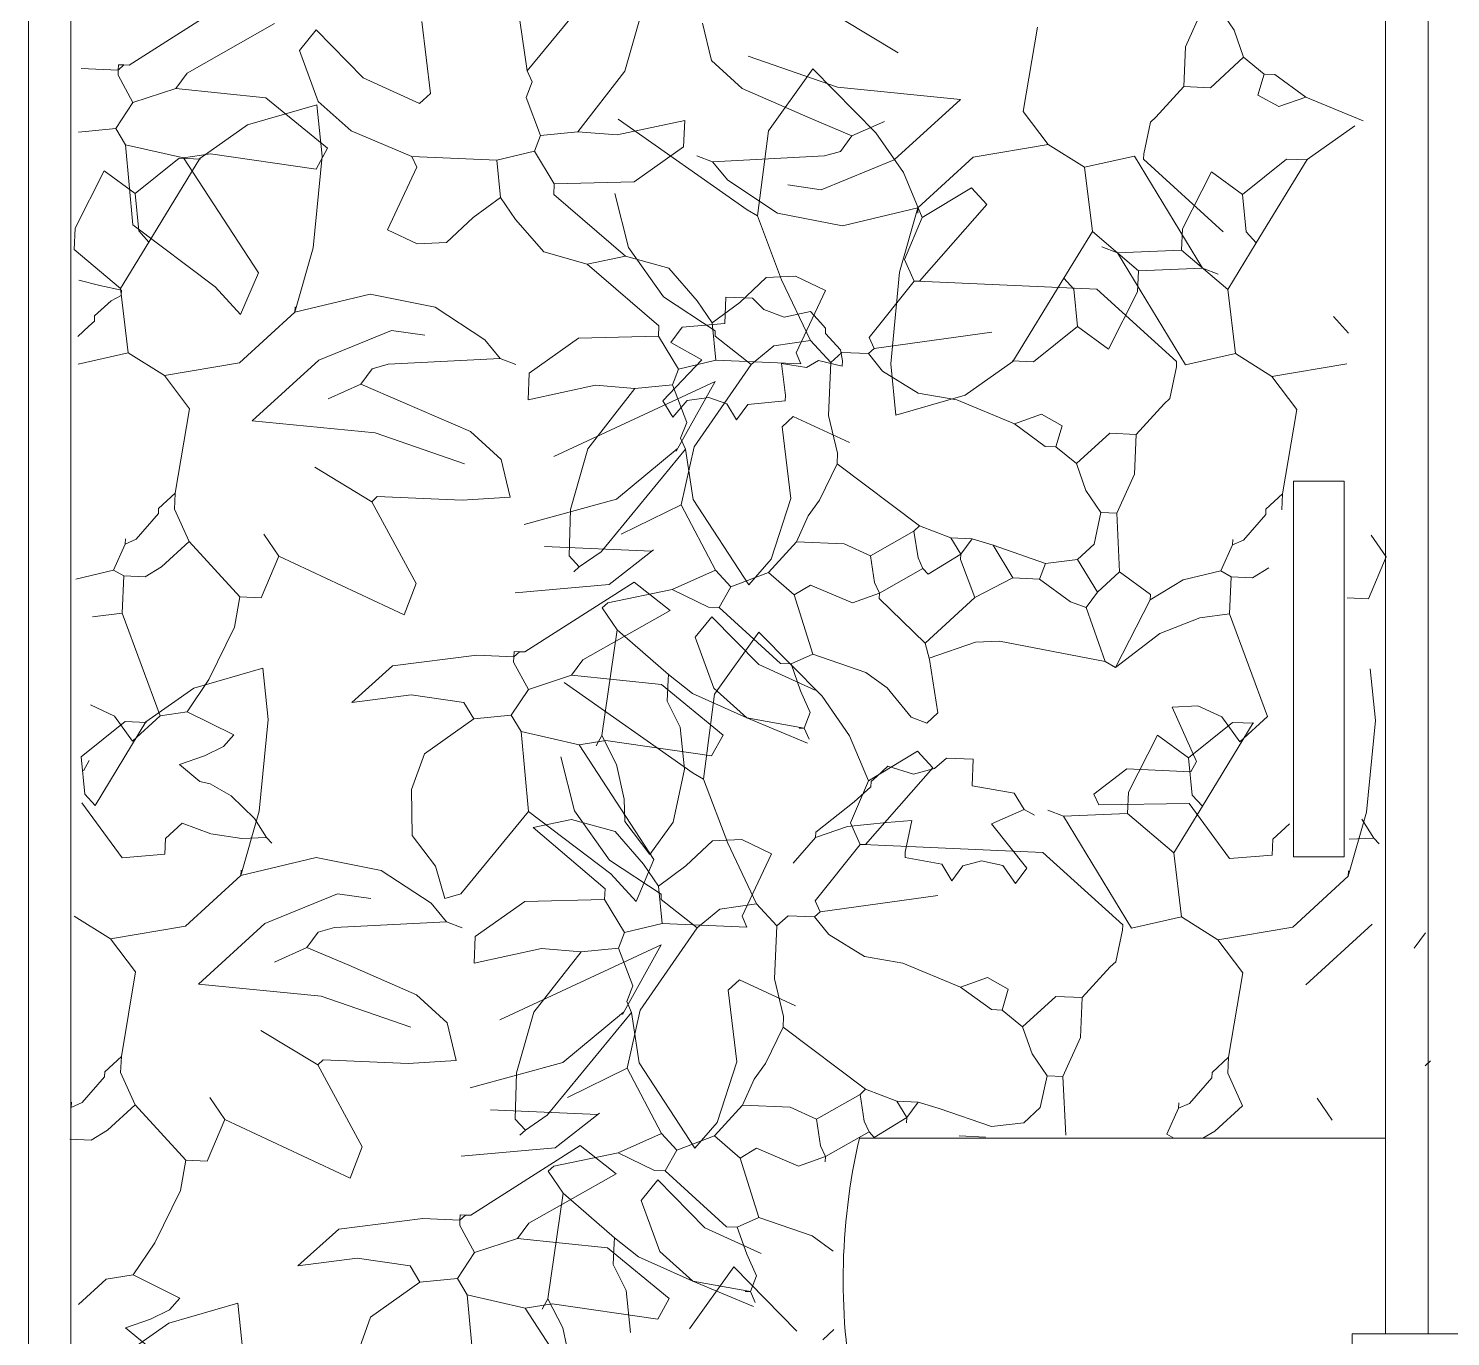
# Model space of a CAD drawing. Header units: centimetres. Extents: x 5667 to 17750, y 274 to 6203.
# Drawn here: x 5827.7 to 5913.2, y 5705.4 to 5784 of the extents above; entities that cross this region are included whole.
import ezdxf

# ---------------------------------------------------------------- set-up
doc = ezdxf.new("R2010")
doc.units = ezdxf.units.CM
doc.header["$MEASUREMENT"] = 0
for name, color, linetype, lineweight in [('A-DOOR-FULL', 4, 'Continuous', 9), ('A-FURN', 8, 'Continuous', 9), ('G-HEDGE', 104, 'Continuous', 9)]:
    doc.layers.add(name, color=color, linetype=linetype, lineweight=lineweight)

msp = doc.modelspace()

# ---------------------------------------------------------------- linework, layer by layer
at = {"layer": 'A-DOOR-FULL'}
for p, q in [((5827.721, 5631.572), (5827.721, 5842.098)), ((5911.827, 5705.572), (5911.827, 5842.098)), ((5830.271, 5631.572), (5830.271, 5839.548)), ((5909.277, 5705.572), (5909.277, 5839.548))]:
    msp.add_line(p, q, dxfattribs=at)
at = {"layer": 'A-FURN'}
for p in [(5907.257, 5703.572), (5956.413, 5705.572)]:
    msp.add_line(p, (5907.257, 5705.572), dxfattribs=at)
msp.add_lwpolyline([(5909.277, 5701.001, -0.001496), (5877.467, 5701.177, -0.109257), (5877.659, 5717.324)], format="xyb", dxfattribs=at)
msp.add_lwpolyline([(5877.659, 5717.324), (5909.277, 5717.324)], dxfattribs=at)
at = {"layer": 'G-HEDGE'}
for p, q in [((5857.697, 5781.466), (5862.76, 5787.638)), ((5840.346, 5786.004), (5833.772, 5781.817)), ((5863.565, 5781.448), (5864.604, 5785.093)), ((5876.553, 5784.624), (5879.979, 5782.557)), ((5897.249, 5782.927), (5898.316, 5785.273)), ((5900.174, 5783.914), (5899.273, 5785.232)), ((5842.51, 5784.312), (5837.266, 5781.344)), ((5845.019, 5783.937), (5844.006, 5782.703)), ((5847.843, 5781.058), (5845.019, 5783.937)), ((5851.367, 5784.44), (5851.885, 5780.121)), ((5857.696, 5781.467), (5857.24, 5784.492)), ((5868.232, 5784.348), (5868.772, 5782.087)), ((5888.357, 5784.109), (5887.497, 5779.033)), ((5900.743, 5782.291), (5900.174, 5783.914)), ((5897.15, 5780.53), (5897.249, 5782.927)), ((5844.006, 5782.703), (5845.14, 5779.638)), ((5870.617, 5780.409), (5868.772, 5782.087)), ((5870.968, 5782.357), (5876.348, 5780.488)), ((5898.746, 5780.46), (5900.743, 5782.291)), ((5901.977, 5781.278), (5900.743, 5782.291)), ((5833.12, 5781.525), (5830.887, 5781.622)), ((5833.12, 5781.525), (5833.106, 5781.206)), ((5833.106, 5781.206), (5833.993, 5779.569)), ((5833.134, 5781.845), (5833.12, 5781.525)), ((5833.452, 5781.831), (5833.12, 5781.525)), ((5833.134, 5781.845), (5833.452, 5781.831)), ((5833.452, 5781.831), (5833.772, 5781.817)), ((5837.266, 5781.344), (5836.587, 5780.415)), ((5857.987, 5780.814), (5857.697, 5781.466)), ((5860.734, 5777.818), (5863.565, 5781.448)), ((5872.196, 5777.87), (5874.854, 5781.598)), ((5874.854, 5781.598), (5878.649, 5777.743)), ((5901.603, 5780.017), (5901.977, 5781.278)), ((5902.616, 5781.251), (5901.977, 5781.278)), ((5904.474, 5779.891), (5902.616, 5781.251)), ((5836.587, 5780.415), (5833.993, 5779.569)), ((5836.587, 5780.415), (5841.996, 5779.86)), ((5851.219, 5779.511), (5847.843, 5781.058)), ((5857.627, 5779.871), (5857.987, 5780.814)), ((5874.695, 5778.633), (5870.617, 5780.409)), ((5876.348, 5780.488), (5883.728, 5779.757)), ((5895.472, 5778.686), (5897.15, 5780.53)), ((5897.15, 5780.53), (5898.746, 5780.46)), ((5833.993, 5779.569), (5832.967, 5778.016)), ((5841.996, 5779.86), (5845.699, 5776.822)), ((5845.14, 5779.638), (5847.117, 5777.86)), ((5851.219, 5779.512), (5851.885, 5780.121)), ((5858.487, 5777.596), (5857.627, 5779.871)), ((5883.728, 5779.757), (5879.734, 5776.117)), ((5902.851, 5779.323), (5901.603, 5780.017)), ((5904.474, 5779.891), (5902.851, 5779.323)), ((5907.927, 5778.462), (5904.474, 5779.891)), ((5840.894, 5778.226), (5845.056, 5779.428)), ((5845.056, 5779.428), (5845.362, 5776.34)), ((5889.008, 5777.05), (5887.497, 5779.033)), ((5895.139, 5778.381), (5895.472, 5778.686)), ((5832.967, 5778.016), (5830.72, 5777.794)), ((5832.967, 5778.016), (5833.563, 5777.032)), ((5838.017, 5776.199), (5840.894, 5778.226)), ((5847.117, 5777.86), (5850.761, 5776.335)), ((5858.487, 5777.596), (5860.733, 5777.818)), ((5860.734, 5777.818), (5863.105, 5777.625)), ((5863.105, 5777.625), (5867.156, 5778.497)), ((5863.157, 5778.562), (5870.908, 5773.111)), ((5867.086, 5776.902), (5867.156, 5778.497)), ((5871.533, 5772.765), (5872.196, 5777.87)), ((5877.204, 5777.564), (5874.695, 5778.633)), ((5877.204, 5777.564), (5879.16, 5778.438)), ((5894.737, 5776.481), (5895.139, 5778.381)), ((5904.558, 5776.152), (5907.435, 5778.179)), ((5833.563, 5777.032), (5837.044, 5776.24)), ((5833.563, 5777.032), (5833.992, 5772.219)), ((5858.125, 5776.653), (5858.487, 5777.596)), ((5876.525, 5776.635), (5877.204, 5777.564)), ((5878.649, 5777.743), (5880.306, 5775.364)), ((5884.5, 5776.287), (5889.008, 5777.05)), ((5889.008, 5777.05), (5891.186, 5775.677)), ((5834.133, 5774.097), (5836.783, 5776.22)), ((5834.965, 5771.185), (5838.017, 5776.199)), ((5836.783, 5776.22), (5838.059, 5776.164)), ((5838.653, 5776.489), (5837.044, 5776.24)), ((5837.044, 5776.24), (5841.537, 5769.332)), ((5845.006, 5775.574), (5838.653, 5776.489)), ((5845.362, 5776.34), (5844.828, 5770.828)), ((5845.699, 5776.822), (5845.006, 5775.574)), ((5851.052, 5775.684), (5850.761, 5776.335)), ((5855.865, 5776.112), (5850.761, 5776.335)), ((5855.865, 5776.112), (5858.125, 5776.653)), ((5856.086, 5773.866), (5855.865, 5776.112)), ((5859.319, 5774.684), (5858.125, 5776.653)), ((5864.118, 5774.794), (5867.086, 5776.902)), ((5868.827, 5776.012), (5867.884, 5776.372)), ((5868.827, 5776.012), (5875.554, 5776.358)), ((5879.734, 5776.117), (5875.364, 5774.332)), ((5875.554, 5776.358), (5876.525, 5776.635)), ((5881.171, 5773.237), (5884.5, 5776.287)), ((5891.186, 5775.677), (5894.189, 5776.356)), ((5898.273, 5769.614), (5894.189, 5776.356)), ((5894.737, 5776.481), (5894.723, 5776.161)), ((5894.723, 5776.161), (5899.519, 5771.797)), ((5900.674, 5774.051), (5903.323, 5776.173)), ((5901.506, 5771.138), (5904.558, 5776.152)), ((5903.323, 5776.173), (5904.599, 5776.117)), ((5832.275, 5775.458), (5830.526, 5772.018)), ((5834.133, 5774.097), (5832.275, 5775.458)), ((5849.289, 5771.925), (5851.052, 5775.684)), ((5869.747, 5774.9), (5868.827, 5776.012)), ((5880.306, 5775.364), (5881.436, 5772.652)), ((5891.657, 5771.821), (5891.186, 5775.677)), ((5898.815, 5775.411), (5897.067, 5771.971)), ((5900.674, 5774.051), (5898.815, 5775.411)), ((5859.291, 5774.045), (5859.319, 5774.684)), ((5859.319, 5774.684), (5864.118, 5774.794)), ((5872.743, 5772.925), (5869.747, 5774.9)), ((5875.364, 5774.332), (5873.362, 5774.624)), ((5881.436, 5772.652), (5884.39, 5774.441)), ((5884.39, 5774.441), (5885.306, 5773.443)), ((5834.133, 5774.097), (5834.355, 5771.851)), ((5854.436, 5772.66), (5856.086, 5773.866)), ((5856.086, 5773.866), (5856.987, 5772.548)), ((5863.603, 5770.342), (5859.291, 5774.045)), ((5862.961, 5774.097), (5863.779, 5770.865)), ((5900.674, 5774.051), (5900.895, 5771.804)), ((5870.908, 5773.111), (5871.533, 5772.765)), ((5872.98, 5768.918), (5871.533, 5772.765)), ((5876.649, 5772.155), (5872.743, 5772.925)), ((5876.649, 5772.155), (5881.171, 5773.237)), ((5880.074, 5769.376), (5881.171, 5773.237)), ((5881.171, 5773.237), (5881.157, 5772.917)), ((5885.306, 5773.443), (5881.269, 5768.824)), ((5830.526, 5772.018), (5830.471, 5770.742)), ((5833.992, 5772.219), (5838.944, 5768.487)), ((5834.355, 5771.851), (5834.965, 5771.185)), ((5849.289, 5771.925), (5851.077, 5771.076)), ((5852.842, 5771.153), (5854.436, 5772.66)), ((5856.987, 5772.548), (5858.688, 5770.59)), ((5881.436, 5772.652), (5880.367, 5770.142)), ((5889.936, 5769.019), (5891.657, 5771.821)), ((5894.431, 5769.462), (5891.657, 5771.821)), ((5897.067, 5771.971), (5897.011, 5770.695)), ((5834.965, 5771.185), (5833.245, 5768.383)), ((5851.077, 5771.076), (5852.842, 5771.153)), ((5901.506, 5771.138), (5899.785, 5768.336)), ((5900.895, 5771.804), (5901.506, 5771.138)), ((5830.471, 5770.742), (5833.245, 5768.383)), ((5844.828, 5770.828), (5843.73, 5766.967)), ((5858.688, 5770.59), (5861.298, 5769.862)), ((5863.603, 5770.342), (5861.298, 5769.862)), ((5861.298, 5769.862), (5863.603, 5770.342)), ((5866.213, 5769.613), (5863.603, 5770.342)), ((5863.779, 5770.865), (5865.887, 5767.897)), ((5880.367, 5770.142), (5880.95, 5768.838)), ((5893.169, 5770.542), (5892.226, 5770.904)), ((5897.011, 5770.695), (5893.169, 5770.542)), ((5893.169, 5770.542), (5897.253, 5763.8)), ((5897.011, 5770.695), (5899.785, 5768.336)), ((5841.537, 5769.332), (5840.469, 5766.822)), ((5861.298, 5769.862), (5865.611, 5766.158)), ((5867.914, 5767.655), (5866.213, 5769.613)), ((5879.54, 5763.864), (5880.074, 5769.376)), ((5894.375, 5768.186), (5894.431, 5769.462)), ((5894.431, 5769.462), (5898.273, 5769.614)), ((5898.273, 5769.614), (5899.216, 5769.253)), ((5832.013, 5768.581), (5830.746, 5768.886)), ((5833.31, 5768.298), (5832.013, 5768.581)), ((5838.944, 5768.487), (5840.469, 5766.822)), ((5872.06, 5769.051), (5870.466, 5767.544)), ((5873.824, 5769.128), (5872.06, 5769.051)), ((5874.721, 5765.274), (5872.98, 5768.918)), ((5875.612, 5768.279), (5873.824, 5769.128)), ((5880.95, 5768.838), (5878.245, 5765.44)), ((5880.95, 5768.838), (5881.269, 5768.824)), ((5881.269, 5768.824), (5881.587, 5768.81)), ((5891.923, 5768.36), (5881.587, 5768.81)), ((5889.936, 5769.019), (5886.884, 5764.005)), ((5890.547, 5768.353), (5889.936, 5769.019)), ((5831.696, 5766.743), (5832.694, 5767.659)), ((5832.694, 5767.659), (5833.296, 5767.978)), ((5833.245, 5768.383), (5833.716, 5764.527)), ((5833.296, 5767.978), (5833.31, 5768.298)), ((5848.252, 5768.049), (5843.73, 5766.967)), ((5848.252, 5768.049), (5852.159, 5767.279)), ((5865.887, 5767.897), (5868.993, 5765.843)), ((5868.816, 5766.338), (5867.914, 5767.655)), ((5870.466, 5767.544), (5868.816, 5766.338)), ((5869.635, 5767.876), (5869.565, 5766.281)), ((5871.23, 5767.806), (5869.635, 5767.876)), ((5871.903, 5767.133), (5871.23, 5767.806)), ((5875.612, 5768.279), (5873.85, 5764.52)), ((5890.768, 5766.106), (5890.547, 5768.353)), ((5896.719, 5763.996), (5891.923, 5768.36)), ((5892.627, 5764.746), (5894.375, 5768.186)), ((5899.785, 5768.336), (5900.256, 5764.48)), ((5831.682, 5766.425), (5831.696, 5766.743)), ((5843.73, 5766.967), (5840.401, 5763.916)), ((5843.73, 5766.967), (5843.744, 5767.287)), ((5852.159, 5767.279), (5855.155, 5765.303)), ((5873.139, 5766.678), (5871.903, 5767.133)), ((5874.712, 5767.015), (5873.139, 5766.678)), ((5875.321, 5766.349), (5874.712, 5767.015)), ((5907.052, 5765.716), (5906.136, 5766.714)), ((5831.348, 5766.12), (5830.683, 5765.509)), ((5831.348, 5766.12), (5831.682, 5766.425)), ((5845.168, 5764.087), (5849.537, 5765.872)), ((5849.537, 5765.872), (5851.54, 5765.58)), ((5865.611, 5766.158), (5865.583, 5765.52)), ((5867, 5766.073), (5866.32, 5765.144)), ((5869.565, 5766.281), (5867, 5766.073)), ((5868.816, 5766.338), (5869.037, 5764.091)), ((5868.993, 5765.843), (5868.979, 5765.525)), ((5875.321, 5766.349), (5875.627, 5766.016)), ((5875.627, 5766.016), (5875.613, 5765.698)), ((5890.768, 5766.106), (5888.119, 5763.984)), ((5890.768, 5766.106), (5892.627, 5764.746)), ((5855.155, 5765.303), (5856.074, 5764.192)), ((5860.784, 5765.41), (5857.816, 5763.301)), ((5865.583, 5765.52), (5860.784, 5765.41)), ((5865.583, 5765.52), (5866.776, 5763.55)), ((5866.32, 5765.144), (5868.192, 5764.103)), ((5868.979, 5765.525), (5871.143, 5763.832)), ((5872.513, 5764.941), (5874.721, 5765.274)), ((5874.721, 5765.274), (5875.942, 5763.943)), ((5875.613, 5765.698), (5876.528, 5764.699)), ((5878.245, 5765.44), (5878.536, 5764.789)), ((5878.536, 5764.789), (5885.61, 5765.759)), ((5833.716, 5764.527), (5830.713, 5763.847)), ((5835.893, 5763.154), (5833.716, 5764.527)), ((5856.074, 5764.192), (5849.347, 5763.846)), ((5856.074, 5764.192), (5857.017, 5763.831)), ((5871.143, 5763.832), (5872.513, 5764.941)), ((5873.85, 5764.52), (5874.141, 5763.869)), ((5876.608, 5764.553), (5875.942, 5763.943)), ((5876.528, 5764.699), (5876.636, 5764.036)), ((5878.203, 5764.483), (5876.608, 5764.553)), ((5878.536, 5764.789), (5878.203, 5764.483)), ((5879.052, 5763.425), (5878.203, 5764.483)), ((5900.256, 5764.48), (5897.253, 5763.8)), ((5902.434, 5763.107), (5900.256, 5764.48)), ((5840.401, 5763.916), (5835.893, 5763.154)), ((5841.173, 5760.447), (5845.168, 5764.087)), ((5848.376, 5763.569), (5847.697, 5762.639)), ((5849.347, 5763.846), (5848.376, 5763.569)), ((5857.816, 5763.301), (5857.746, 5761.707)), ((5868.192, 5764.103), (5865.848, 5761.648)), ((5866.776, 5763.55), (5866.415, 5762.607)), ((5869.037, 5764.091), (5866.776, 5763.55)), ((5871.143, 5763.832), (5867.73, 5758.867)), ((5869.037, 5764.091), (5874.141, 5763.869)), ((5872.977, 5763.895), (5873.212, 5761.967)), ((5874.481, 5763.645), (5872.977, 5763.895)), ((5875.192, 5764.058), (5874.481, 5763.645)), ((5876.622, 5763.716), (5875.192, 5764.058)), ((5875.942, 5763.943), (5875.803, 5760.752)), ((5876.636, 5764.036), (5876.622, 5763.716)), ((5881.196, 5762.102), (5879.052, 5763.425)), ((5879.845, 5760.776), (5879.54, 5763.864)), ((5886.884, 5764.005), (5884.007, 5761.978)), ((5888.119, 5763.984), (5886.843, 5764.039)), ((5896.705, 5763.676), (5896.303, 5761.776)), ((5896.705, 5763.676), (5896.719, 5763.996)), ((5906.942, 5763.87), (5902.434, 5763.107)), ((5835.893, 5763.154), (5837.405, 5761.17)), ((5847.697, 5762.639), (5845.741, 5761.766)), ((5847.697, 5762.639), (5850.207, 5761.571)), ((5861.797, 5762.579), (5857.746, 5761.707)), ((5859.286, 5758.291), (5868.986, 5762.81)), ((5864.168, 5762.386), (5861.797, 5762.579)), ((5866.415, 5762.607), (5864.168, 5762.386)), ((5866.415, 5762.607), (5867.275, 5760.333)), ((5866.651, 5758.61), (5868.986, 5762.81)), ((5902.434, 5763.107), (5903.945, 5761.124)), ((5850.207, 5761.571), (5854.285, 5759.795)), ((5864.168, 5762.386), (5861.337, 5758.755)), ((5865.848, 5761.648), (5866.444, 5760.664)), ((5867.297, 5761.671), (5866.444, 5760.664)), ((5868.615, 5761.842), (5867.297, 5761.671)), ((5869.69, 5761.452), (5868.615, 5761.842)), ((5873.198, 5761.647), (5870.952, 5761.426)), ((5873.212, 5761.967), (5873.198, 5761.647)), ((5884.007, 5761.978), (5879.845, 5760.776)), ((5883.515, 5761.695), (5881.196, 5762.102)), ((5883.515, 5761.695), (5886.968, 5760.265)), ((5896.303, 5761.776), (5895.97, 5761.471)), ((5836.544, 5756.094), (5837.405, 5761.17)), ((5870.272, 5760.497), (5869.69, 5761.452)), ((5870.952, 5761.426), (5870.272, 5760.497)), ((5875.803, 5760.752), (5876.343, 5758.492)), ((5886.968, 5760.265), (5888.591, 5760.834)), ((5888.591, 5760.834), (5889.839, 5760.14)), ((5895.97, 5761.471), (5894.292, 5759.627)), ((5903.085, 5756.048), (5903.945, 5761.124)), ((5848.554, 5759.716), (5841.173, 5760.447)), ((5867.275, 5760.333), (5866.914, 5759.39)), ((5873.683, 5760.692), (5873.017, 5760.082)), ((5873.535, 5755.763), (5873.017, 5760.082)), ((5873.683, 5760.692), (5877.058, 5759.146)), ((5886.968, 5760.265), (5888.826, 5758.906)), ((5889.839, 5760.14), (5889.465, 5758.878)), ((5853.934, 5757.847), (5848.554, 5759.716)), ((5854.285, 5759.795), (5856.13, 5758.117)), ((5866.914, 5759.39), (5867.205, 5758.737)), ((5892.696, 5759.696), (5890.699, 5757.866)), ((5894.292, 5759.627), (5892.696, 5759.696)), ((5894.292, 5759.627), (5894.193, 5757.23)), ((5861.337, 5758.755), (5860.297, 5755.11)), ((5867.205, 5758.737), (5862.142, 5752.566)), ((5866.713, 5758.762), (5863.068, 5755.731)), ((5867.73, 5758.867), (5866.94, 5755.386)), ((5867.205, 5758.737), (5867.662, 5755.712)), ((5876.343, 5758.492), (5876.316, 5757.853)), ((5888.826, 5758.906), (5889.465, 5758.878)), ((5889.465, 5758.878), (5890.699, 5757.866)), ((5848.348, 5755.58), (5844.922, 5757.647)), ((5856.67, 5755.856), (5856.13, 5758.117)), ((5876.316, 5757.853), (5875.261, 5755.662)), ((5876.316, 5757.853), (5881.267, 5754.122)), ((5890.699, 5757.866), (5891.268, 5756.243)), ((5894.193, 5757.23), (5893.126, 5754.883)), ((5906.791, 5756.81), (5903.739, 5756.81)), ((5903.739, 5756.81), (5903.739, 5734.241)), ((5906.791, 5734.241), (5906.791, 5756.81)), ((5836.544, 5756.094), (5835.545, 5755.179)), ((5836.544, 5756.094), (5836.502, 5755.137)), ((5848.348, 5755.58), (5848.681, 5755.885)), ((5848.348, 5755.58), (5851.011, 5750.669)), ((5848.681, 5755.885), (5853.785, 5755.662)), ((5853.785, 5755.662), (5856.67, 5755.856)), ((5863.068, 5755.731), (5857.51, 5754.214)), ((5867.662, 5755.712), (5871.004, 5750.581)), ((5872.35, 5752.12), (5873.535, 5755.763)), ((5875.261, 5755.662), (5874.582, 5754.733)), ((5891.268, 5756.243), (5892.169, 5754.925)), ((5903.085, 5756.048), (5902.086, 5755.132)), ((5903.085, 5756.048), (5903.043, 5755.091)), ((5835.532, 5754.86), (5834.186, 5753.321)), ((5835.545, 5755.179), (5835.532, 5754.86)), ((5836.502, 5755.137), (5837.376, 5753.182)), ((5860.297, 5755.11), (5860.214, 5752.33)), ((5866.94, 5755.386), (5863.347, 5753.625)), ((5866.94, 5755.386), (5869.006, 5751.46)), ((5874.582, 5754.733), (5873.874, 5753.166)), ((5892.169, 5754.925), (5891.767, 5753.025)), ((5892.169, 5754.925), (5893.126, 5754.883)), ((5893.126, 5754.883), (5893.292, 5751.36)), ((5902.072, 5754.813), (5900.727, 5753.274)), ((5902.086, 5755.132), (5902.072, 5754.813)), ((5881.267, 5754.122), (5880.934, 5753.817)), ((5881.267, 5754.122), (5883.154, 5753.401)), ((5833.534, 5753.029), (5832.827, 5751.462)), ((5833.548, 5753.349), (5833.534, 5753.029)), ((5834.186, 5753.321), (5833.534, 5753.029)), ((5837.376, 5753.182), (5835.712, 5751.656)), ((5837.376, 5753.182), (5840.428, 5749.852)), ((5842.772, 5752.307), (5841.87, 5753.624)), ((5873.874, 5753.166), (5872.195, 5751.321)), ((5873.874, 5753.166), (5876.745, 5753.04)), ((5876.745, 5753.04), (5878.313, 5752.333)), ((5880.934, 5753.817), (5878.313, 5752.333)), ((5880.934, 5753.817), (5881.184, 5752.208)), ((5883.154, 5753.401), (5883.749, 5752.416)), ((5883.154, 5753.401), (5884.429, 5753.345)), ((5884.429, 5753.345), (5883.749, 5752.416)), ((5884.429, 5753.345), (5885.691, 5752.971)), ((5891.767, 5753.025), (5890.768, 5752.11)), ((5900.088, 5753.302), (5900.074, 5752.982)), ((5900.727, 5753.274), (5900.074, 5752.982)), ((5909.312, 5752.26), (5908.411, 5753.577)), ((5842.772, 5752.307), (5841.703, 5749.796)), ((5842.772, 5752.307), (5850.289, 5748.783)), ((5865.172, 5752.601), (5858.73, 5752.882)), ((5860.214, 5752.33), (5860.824, 5751.664)), ((5862.142, 5752.566), (5860.824, 5751.664)), ((5862.61, 5750.599), (5865.278, 5752.691)), ((5878.313, 5752.333), (5878.562, 5750.724)), ((5881.184, 5752.208), (5881.475, 5751.556)), ((5883.749, 5752.416), (5881.78, 5751.223)), ((5883.749, 5752.416), (5883.735, 5752.097)), ((5885.691, 5752.971), (5888.84, 5751.874)), ((5885.691, 5752.971), (5886.884, 5751.001)), ((5900.074, 5752.982), (5899.367, 5751.415)), ((5909.312, 5752.26), (5908.244, 5749.749)), ((5832.827, 5751.462), (5830.566, 5750.921)), ((5832.827, 5751.462), (5833.451, 5751.115)), ((5835.712, 5751.656), (5834.727, 5751.059)), ((5860.824, 5751.664), (5860.492, 5751.359)), ((5869.006, 5751.46), (5866.397, 5750.296)), ((5869.006, 5751.46), (5869.921, 5750.461)), ((5872.195, 5751.321), (5869.921, 5750.461)), ((5871.005, 5750.582), (5872.35, 5752.12)), ((5872.195, 5751.321), (5873.735, 5749.976)), ((5881.475, 5751.556), (5878.853, 5750.072)), ((5881.78, 5751.223), (5881.475, 5751.556)), ((5883.735, 5752.097), (5884.595, 5749.822)), ((5888.84, 5751.874), (5888.479, 5750.931)), ((5890.768, 5752.11), (5888.84, 5751.874)), ((5890.768, 5752.11), (5891.96, 5750.14)), ((5893.292, 5751.36), (5891.96, 5750.14)), ((5893.292, 5751.36), (5895.15, 5750.001)), ((5899.367, 5751.415), (5897.106, 5750.875)), ((5899.367, 5751.415), (5899.991, 5751.068)), ((5902.252, 5751.609), (5901.268, 5751.012)), ((5833.451, 5751.115), (5833.353, 5748.882)), ((5834.727, 5751.059), (5833.451, 5751.115)), ((5850.289, 5748.783), (5851.011, 5750.669)), ((5856.968, 5750.109), (5862.61, 5750.599)), ((5864.117, 5750.737), (5857.543, 5746.549)), ((5864.117, 5750.737), (5866.281, 5749.045)), ((5869.921, 5750.461), (5869.227, 5749.213)), ((5874.72, 5750.572), (5873.735, 5749.976)), ((5877.231, 5749.504), (5874.72, 5750.572)), ((5878.562, 5750.724), (5878.853, 5750.072)), ((5886.884, 5751.001), (5884.595, 5749.822)), ((5886.884, 5751.001), (5888.479, 5750.931)), ((5888.479, 5750.931), (5890.337, 5749.571)), ((5897.106, 5750.875), (5895.136, 5749.682)), ((5899.991, 5751.068), (5899.894, 5748.835)), ((5901.268, 5751.012), (5899.991, 5751.068)), ((5840.106, 5748.031), (5840.428, 5749.852)), ((5841.703, 5749.796), (5840.428, 5749.852)), ((5866.397, 5750.296), (5862.528, 5749.506)), ((5866.397, 5750.296), (5868.589, 5749.241)), ((5873.735, 5749.976), (5874.858, 5746.411)), ((5878.853, 5750.072), (5877.231, 5749.504)), ((5878.853, 5750.072), (5878.839, 5749.753)), ((5878.839, 5749.753), (5881.599, 5747.076)), ((5884.595, 5749.822), (5881.599, 5747.076)), ((5891.96, 5750.14), (5891.28, 5749.211)), ((5895.136, 5749.682), (5893.041, 5745.618)), ((5895.15, 5750.001), (5895.136, 5749.682)), ((5908.244, 5749.749), (5906.968, 5749.805)), ((5831.562, 5748.65), (5833.353, 5748.882)), ((5833.353, 5748.882), (5835.641, 5742.71)), ((5866.281, 5749.045), (5861.038, 5746.077)), ((5862.528, 5749.506), (5862.195, 5749.201)), ((5862.195, 5749.201), (5863.096, 5747.882)), ((5868.589, 5749.241), (5869.227, 5749.213)), ((5869.227, 5749.213), (5872.916, 5745.857)), ((5890.337, 5749.571), (5891.28, 5749.211)), ((5891.28, 5749.211), (5892.418, 5745.965)), ((5898.102, 5748.603), (5899.894, 5748.835)), ((5899.894, 5748.835), (5902.182, 5742.663)), ((5838.561, 5744.9), (5840.106, 5748.031)), ((5863.096, 5747.882), (5862.18, 5741.531)), ((5863.096, 5747.882), (5866.175, 5745.192)), ((5868.79, 5748.669), (5867.777, 5747.435)), ((5871.614, 5745.79), (5868.79, 5748.669)), ((5895.713, 5747.661), (5898.102, 5748.603)), ((5867.777, 5747.435), (5868.911, 5744.37)), ((5868.955, 5744.014), (5871.613, 5747.743)), ((5871.613, 5747.743), (5875.408, 5743.887)), ((5881.599, 5747.076), (5881.877, 5746.105)), ((5884.627, 5747.142), (5881.855, 5746.176)), ((5886.079, 5747.201), (5884.627, 5747.142)), ((5892.418, 5745.965), (5886.079, 5747.201)), ((5893.041, 5745.618), (5895.713, 5747.661)), ((5849.604, 5745.71), (5854.658, 5746.355)), ((5856.891, 5746.257), (5854.658, 5746.355)), ((5856.891, 5746.257), (5856.877, 5745.939)), ((5856.905, 5746.577), (5856.891, 5746.257)), ((5857.223, 5746.563), (5856.891, 5746.257)), ((5856.905, 5746.577), (5857.223, 5746.563)), ((5857.223, 5746.563), (5857.543, 5746.549)), ((5874.858, 5746.411), (5873.554, 5745.829)), ((5878.05, 5745.312), (5874.858, 5746.411)), ((5837.653, 5744.37), (5841.815, 5745.572)), ((5841.815, 5745.572), (5842.121, 5742.484)), ((5847.159, 5743.511), (5849.604, 5745.71)), ((5856.877, 5745.939), (5857.764, 5744.302)), ((5861.038, 5746.077), (5860.358, 5745.147)), ((5874.99, 5744.244), (5871.614, 5745.79)), ((5872.916, 5745.857), (5873.554, 5745.829)), ((5873.554, 5745.829), (5874.123, 5744.206)), ((5881.877, 5746.105), (5882.375, 5742.887)), ((5892.418, 5745.965), (5893.041, 5745.618)), ((5908.356, 5745.526), (5908.661, 5742.437)), ((5837.251, 5742.959), (5838.561, 5744.9)), ((5860.358, 5745.147), (5857.764, 5744.302)), ((5859.916, 5744.707), (5867.667, 5739.256)), ((5860.358, 5745.147), (5865.767, 5744.592)), ((5865.767, 5744.592), (5869.47, 5741.554)), ((5866.105, 5743.596), (5866.161, 5744.872)), ((5866.175, 5745.192), (5866.161, 5744.872)), ((5866.175, 5745.192), (5867.621, 5744.051)), ((5879.32, 5744.399), (5878.05, 5745.312)), ((5834.776, 5742.343), (5837.653, 5744.37)), ((5850.719, 5743.97), (5847.159, 5743.511)), ((5850.719, 5743.97), (5853.894, 5743.512)), ((5857.764, 5744.302), (5856.738, 5742.749)), ((5867.621, 5744.051), (5870.888, 5742.593)), ((5868.292, 5738.909), (5868.955, 5744.014)), ((5868.911, 5744.37), (5870.888, 5742.593)), ((5874.123, 5744.206), (5874.705, 5742.902)), ((5875.408, 5743.887), (5877.065, 5741.508)), ((5880.767, 5742.638), (5879.32, 5744.399)), ((5832.887, 5742.688), (5831.449, 5743.365)), ((5837.251, 5742.959), (5835.641, 5742.71)), ((5837.251, 5742.959), (5840.066, 5741.558)), ((5853.894, 5743.512), (5854.491, 5742.527)), ((5866.877, 5742.024), (5866.105, 5743.596)), ((5874.705, 5742.902), (5874.344, 5741.959)), ((5882.375, 5742.887), (5881.71, 5742.277)), ((5897.989, 5743.318), (5896.453, 5743.232)), ((5896.453, 5743.232), (5897.91, 5739.973)), ((5899.427, 5742.641), (5897.989, 5743.318)), ((5830.892, 5740.242), (5833.542, 5742.364)), ((5831.724, 5737.329), (5834.776, 5742.343)), ((5833.976, 5741.184), (5832.887, 5742.688)), ((5833.542, 5742.364), (5834.818, 5742.309)), ((5835.641, 5742.71), (5833.976, 5741.184)), ((5842.121, 5742.484), (5841.587, 5736.972)), ((5854.491, 5742.527), (5851.523, 5740.419)), ((5856.738, 5742.749), (5854.491, 5742.527)), ((5856.738, 5742.749), (5857.334, 5741.764)), ((5867.149, 5739.495), (5866.877, 5742.024)), ((5870.888, 5742.593), (5874.532, 5741.067)), ((5870.888, 5742.593), (5874.344, 5741.959)), ((5874.026, 5741.973), (5874.344, 5741.959)), ((5874.344, 5741.959), (5874.635, 5741.307)), ((5881.71, 5742.277), (5880.767, 5742.638)), ((5897.433, 5740.195), (5900.082, 5742.317)), ((5898.264, 5737.282), (5901.317, 5742.296)), ((5900.517, 5741.137), (5899.427, 5742.641)), ((5900.082, 5742.317), (5901.358, 5742.262)), ((5902.182, 5742.663), (5900.517, 5741.137)), ((5908.661, 5742.437), (5908.127, 5736.925)), ((5839.441, 5740.864), (5840.066, 5741.558)), ((5857.334, 5741.764), (5860.815, 5740.973)), ((5857.334, 5741.764), (5857.763, 5736.951)), ((5862.424, 5741.222), (5860.815, 5740.973)), ((5862.18, 5741.531), (5861.833, 5740.906)), ((5862.18, 5741.531), (5863.067, 5739.788)), ((5868.777, 5740.306), (5862.424, 5741.222)), ((5869.47, 5741.554), (5868.777, 5740.306)), ((5877.065, 5741.508), (5878.195, 5738.797)), ((5895.574, 5741.555), (5893.826, 5738.115)), ((5897.433, 5740.195), (5895.574, 5741.555)), ((5830.892, 5740.242), (5831.114, 5737.995)), ((5836.792, 5739.783), (5838.301, 5740.299)), ((5838.301, 5740.299), (5839.441, 5740.864)), ((5851.523, 5740.419), (5850.747, 5738.28)), ((5859.72, 5740.242), (5860.538, 5737.009)), ((5860.815, 5740.973), (5865.308, 5734.065)), ((5878.195, 5738.797), (5881.149, 5740.586)), ((5881.149, 5740.586), (5882.064, 5739.587)), ((5897.433, 5740.195), (5897.654, 5737.948)), ((5831.369, 5740.02), (5831.022, 5739.395)), ((5838.027, 5738.771), (5836.792, 5739.783)), ((5863.067, 5739.788), (5863.522, 5737.709)), ((5866.465, 5736.322), (5867.149, 5739.495)), ((5882.064, 5739.587), (5878.028, 5734.969)), ((5878.693, 5739.07), (5879.359, 5739.68)), ((5879.359, 5739.68), (5880.896, 5739.208)), ((5880.896, 5739.208), (5882.167, 5739.553)), ((5882.167, 5739.553), (5882.896, 5740.165)), ((5882.896, 5740.165), (5884.491, 5740.096)), ((5884.491, 5740.096), (5884.422, 5738.501)), ((5893.734, 5739.515), (5891.75, 5738.003)), ((5897.562, 5739.348), (5893.734, 5739.515)), ((5897.91, 5739.973), (5897.562, 5739.348)), ((5838.639, 5738.623), (5838.027, 5738.771)), ((5839.899, 5737.892), (5838.639, 5738.623)), ((5867.667, 5739.256), (5868.292, 5738.909)), ((5869.739, 5735.062), (5868.292, 5738.909)), ((5878.195, 5738.797), (5877.126, 5736.286)), ((5878.36, 5738.765), (5878.346, 5738.446)), ((5878.693, 5739.07), (5878.36, 5738.765)), ((5884.422, 5738.501), (5886.959, 5738.071)), ((5831.114, 5737.995), (5831.724, 5737.329)), ((5841.308, 5736.539), (5839.899, 5737.892)), ((5850.747, 5738.28), (5850.773, 5735.511)), ((5863.522, 5737.709), (5863.553, 5736.356)), ((5878.346, 5738.446), (5877.347, 5737.531)), ((5886.959, 5738.071), (5887.556, 5737.086)), ((5891.75, 5738.003), (5892.042, 5737.352)), ((5893.826, 5738.115), (5893.77, 5736.839)), ((5897.654, 5737.948), (5898.264, 5737.282)), ((5833.352, 5734.18), (5830.938, 5737.481)), ((5841.587, 5736.972), (5840.489, 5733.111)), ((5857.763, 5736.951), (5853.712, 5732.013)), ((5857.763, 5736.951), (5862.715, 5733.219)), ((5860.538, 5737.009), (5862.646, 5734.041)), ((5877.347, 5737.531), (5875.031, 5735.714)), ((5887.556, 5737.086), (5885.6, 5736.212)), ((5888.18, 5736.738), (5887.556, 5737.086)), ((5889.928, 5736.687), (5888.985, 5737.048)), ((5893.77, 5736.839), (5889.928, 5736.687)), ((5897.479, 5737.434), (5892.042, 5737.352)), ((5893.77, 5736.839), (5896.544, 5734.481)), ((5898.264, 5737.282), (5896.544, 5734.481)), ((5899.892, 5734.133), (5897.479, 5737.434)), ((5908.127, 5736.925), (5907.03, 5733.065)), ((5835.96, 5735.345), (5836.959, 5736.26)), ((5836.959, 5736.26), (5838.684, 5735.608)), ((5842.035, 5735.399), (5841.308, 5736.539)), ((5860.362, 5736.486), (5858.057, 5736.006)), ((5858.057, 5736.006), (5862.37, 5732.303)), ((5862.972, 5735.758), (5860.362, 5736.486)), ((5865.064, 5734.373), (5863.553, 5736.356)), ((5865.064, 5734.373), (5866.465, 5736.322)), ((5875.017, 5735.394), (5876.937, 5736.063)), ((5876.937, 5736.063), (5879.295, 5736.303)), ((5877.126, 5736.286), (5877.709, 5734.983)), ((5879.295, 5736.303), (5880.815, 5736.421)), ((5880.815, 5736.421), (5880.413, 5734.521)), ((5885.6, 5736.212), (5887.721, 5733.562)), ((5889.928, 5736.687), (5894.012, 5729.945)), ((5902.5, 5735.298), (5903.499, 5736.213)), ((5908.575, 5735.352), (5907.848, 5736.492)), ((5835.918, 5734.388), (5835.96, 5735.345)), ((5838.684, 5735.608), (5840.551, 5735.342)), ((5840.551, 5735.342), (5842.035, 5735.399)), ((5842.035, 5735.399), (5842.339, 5735.066)), ((5850.773, 5735.511), (5852.188, 5733.678)), ((5864.673, 5733.8), (5862.972, 5735.758)), ((5868.819, 5735.195), (5867.225, 5733.688)), ((5870.583, 5735.272), (5868.819, 5735.195)), ((5871.48, 5731.419), (5869.739, 5735.062)), ((5872.371, 5734.423), (5870.583, 5735.272)), ((5875.017, 5735.394), (5873.672, 5733.856)), ((5875.031, 5735.714), (5875.017, 5735.394)), ((5902.458, 5734.341), (5902.5, 5735.298)), ((5907.091, 5735.295), (5908.575, 5735.352)), ((5908.575, 5735.352), (5908.88, 5735.02)), ((5835.918, 5734.388), (5833.352, 5734.18)), ((5872.371, 5734.423), (5870.609, 5730.664)), ((5877.709, 5734.983), (5875.004, 5731.584)), ((5877.709, 5734.983), (5878.028, 5734.969)), ((5878.028, 5734.969), (5878.346, 5734.955)), ((5888.682, 5734.504), (5878.346, 5734.955)), ((5880.413, 5734.521), (5880.399, 5734.201)), ((5893.478, 5730.14), (5888.682, 5734.504)), ((5896.544, 5734.481), (5897.015, 5730.625)), ((5902.458, 5734.341), (5899.892, 5734.133)), ((5903.739, 5734.241), (5906.791, 5734.241)), ((5845.011, 5734.193), (5840.489, 5733.111)), ((5840.489, 5733.111), (5840.503, 5733.431)), ((5845.011, 5734.193), (5848.917, 5733.423)), ((5848.917, 5733.423), (5851.913, 5731.448)), ((5852.188, 5733.678), (5852.741, 5731.736)), ((5862.646, 5734.041), (5865.752, 5731.988)), ((5865.308, 5734.065), (5864.24, 5731.554)), ((5865.574, 5732.482), (5864.673, 5733.8)), ((5867.225, 5733.688), (5865.574, 5732.482)), ((5880.399, 5734.201), (5882.618, 5733.785)), ((5882.618, 5733.785), (5883.214, 5732.8)), ((5883.214, 5732.8), (5883.877, 5733.701)), ((5883.877, 5733.701), (5884.982, 5733.996)), ((5884.982, 5733.996), (5886.28, 5733.711)), ((5886.28, 5733.711), (5887.042, 5732.633)), ((5887.721, 5733.562), (5887.042, 5732.633)), ((5907.03, 5733.065), (5907.043, 5733.384)), ((5840.489, 5733.111), (5837.16, 5730.061)), ((5862.715, 5733.219), (5864.24, 5731.554)), ((5907.03, 5733.065), (5903.701, 5730.014)), ((5841.927, 5730.231), (5846.296, 5732.016)), ((5846.296, 5732.016), (5848.299, 5731.724)), ((5853.712, 5732.013), (5852.741, 5731.736)), ((5862.342, 5731.664), (5857.543, 5731.554)), ((5862.37, 5732.303), (5862.342, 5731.664)), ((5862.342, 5731.664), (5863.535, 5729.695)), ((5865.574, 5732.482), (5865.796, 5730.236)), ((5865.752, 5731.988), (5865.738, 5731.669)), ((5865.738, 5731.669), (5867.902, 5729.976)), ((5875.295, 5730.933), (5882.369, 5731.903)), ((5851.913, 5731.448), (5852.833, 5730.336)), ((5857.543, 5731.554), (5854.574, 5729.446)), ((5867.902, 5729.976), (5869.272, 5731.085)), ((5869.272, 5731.085), (5871.48, 5731.419)), ((5871.48, 5731.419), (5872.701, 5730.087)), ((5875.295, 5730.933), (5874.962, 5730.627)), ((5875.004, 5731.584), (5875.295, 5730.933)), ((5832.652, 5729.298), (5830.475, 5730.671)), ((5837.16, 5730.061), (5832.652, 5729.298)), ((5837.932, 5726.591), (5841.927, 5730.231)), ((5846.106, 5729.99), (5845.135, 5729.713)), ((5852.833, 5730.336), (5846.106, 5729.99)), ((5852.833, 5730.336), (5853.776, 5729.976)), ((5865.796, 5730.236), (5863.535, 5729.695)), ((5867.902, 5729.976), (5864.489, 5725.012)), ((5865.796, 5730.236), (5870.9, 5730.013)), ((5870.609, 5730.664), (5870.9, 5730.013)), ((5872.701, 5730.087), (5872.562, 5726.897)), ((5873.367, 5730.697), (5872.701, 5730.087)), ((5874.962, 5730.627), (5873.367, 5730.697)), ((5875.811, 5729.57), (5874.962, 5730.627)), ((5893.464, 5729.821), (5893.478, 5730.14)), ((5897.015, 5730.625), (5894.012, 5729.945)), ((5899.192, 5729.252), (5897.015, 5730.625)), ((5903.701, 5730.014), (5899.192, 5729.252)), ((5904.472, 5726.544), (5908.467, 5730.184)), ((5832.652, 5729.298), (5834.164, 5727.315)), ((5845.135, 5729.713), (5844.456, 5728.784)), ((5854.574, 5729.446), (5854.505, 5727.851)), ((5863.535, 5729.695), (5863.174, 5728.752)), ((5877.955, 5728.246), (5875.811, 5729.57)), ((5893.464, 5729.821), (5893.062, 5727.92)), ((5899.192, 5729.252), (5900.704, 5727.268)), ((5911.676, 5729.666), (5910.996, 5728.737)), ((5844.456, 5728.784), (5842.5, 5727.91)), ((5844.456, 5728.784), (5846.966, 5727.715)), ((5858.556, 5728.723), (5854.505, 5727.851)), ((5856.045, 5724.435), (5865.745, 5728.954)), ((5860.927, 5728.53), (5858.096, 5724.9)), ((5860.927, 5728.53), (5858.556, 5728.723)), ((5863.174, 5728.752), (5860.927, 5728.53)), ((5863.174, 5728.752), (5864.034, 5726.477)), ((5863.41, 5724.754), (5865.745, 5728.954)), ((5880.274, 5727.839), (5877.955, 5728.246)), ((5846.966, 5727.715), (5851.044, 5725.939)), ((5880.274, 5727.839), (5883.727, 5726.41)), ((5892.729, 5727.616), (5891.051, 5725.771)), ((5893.062, 5727.92), (5892.729, 5727.616)), ((5833.303, 5722.239), (5834.164, 5727.315)), ((5845.313, 5725.86), (5837.932, 5726.591)), ((5870.442, 5726.836), (5869.776, 5726.227)), ((5870.442, 5726.837), (5873.817, 5725.29)), ((5872.562, 5726.897), (5873.102, 5724.636)), ((5883.727, 5726.41), (5885.35, 5726.979)), ((5885.35, 5726.979), (5886.598, 5726.285)), ((5899.844, 5722.192), (5900.704, 5727.268)), ((5850.693, 5723.991), (5845.313, 5725.86)), ((5851.044, 5725.939), (5852.889, 5724.261)), ((5864.034, 5726.477), (5863.673, 5725.534)), ((5870.294, 5721.908), (5869.776, 5726.227)), ((5883.727, 5726.41), (5885.585, 5725.051)), ((5886.598, 5726.285), (5886.224, 5725.023)), ((5889.455, 5725.841), (5887.458, 5724.01)), ((5891.051, 5725.771), (5889.455, 5725.841)), ((5891.051, 5725.771), (5890.951, 5723.374)), ((5858.096, 5724.9), (5857.056, 5721.255)), ((5863.964, 5724.882), (5858.901, 5718.71)), ((5863.472, 5724.906), (5859.827, 5721.876)), ((5863.673, 5725.534), (5863.964, 5724.882)), ((5864.489, 5725.012), (5863.699, 5721.53)), ((5863.964, 5724.881), (5864.421, 5721.856)), ((5885.585, 5725.051), (5886.224, 5725.023)), ((5886.224, 5725.023), (5887.458, 5724.01)), ((5853.429, 5722), (5852.889, 5724.261)), ((5873.074, 5723.998), (5872.02, 5721.807)), ((5873.102, 5724.636), (5873.074, 5723.998)), ((5873.074, 5723.998), (5878.026, 5720.267)), ((5887.458, 5724.01), (5888.027, 5722.387)), ((5845.107, 5721.724), (5841.681, 5723.791)), ((5890.951, 5723.374), (5889.885, 5721.028)), ((5888.027, 5722.387), (5888.928, 5721.069)), ((5833.303, 5722.239), (5832.304, 5721.323)), ((5833.303, 5722.239), (5833.261, 5721.282)), ((5845.107, 5721.724), (5845.44, 5722.029)), ((5845.107, 5721.724), (5847.77, 5716.814)), ((5845.44, 5722.029), (5850.544, 5721.806)), ((5850.544, 5721.806), (5853.429, 5722)), ((5859.827, 5721.876), (5854.269, 5720.358)), ((5863.699, 5721.53), (5860.106, 5719.769)), ((5863.699, 5721.53), (5865.764, 5717.604)), ((5864.421, 5721.856), (5867.763, 5716.725)), ((5869.109, 5718.265), (5870.294, 5721.908)), ((5872.02, 5721.807), (5871.341, 5720.877)), ((5899.844, 5722.192), (5898.845, 5721.277)), ((5899.844, 5722.192), (5899.802, 5721.235)), ((5911.648, 5721.677), (5911.98, 5721.982)), ((5832.29, 5721.004), (5830.945, 5719.465)), ((5832.304, 5721.323), (5832.29, 5721.004)), ((5833.261, 5721.282), (5834.135, 5719.326)), ((5857.056, 5721.255), (5856.973, 5718.475)), ((5871.341, 5720.877), (5870.633, 5719.31)), ((5888.928, 5721.069), (5888.526, 5719.169)), ((5888.928, 5721.069), (5889.885, 5721.028)), ((5889.885, 5721.028), (5890.051, 5717.504)), ((5898.831, 5720.957), (5897.486, 5719.418)), ((5898.845, 5721.277), (5898.831, 5720.957)), ((5899.802, 5721.235), (5900.675, 5719.279)), ((5839.531, 5718.451), (5838.629, 5719.769)), ((5877.693, 5719.961), (5875.072, 5718.478)), ((5878.026, 5720.267), (5877.693, 5719.961)), ((5877.693, 5719.961), (5877.943, 5718.353)), ((5878.026, 5720.267), (5879.913, 5719.545)), ((5906.071, 5718.404), (5905.17, 5719.722)), ((5830.307, 5719.493), (5830.293, 5719.173)), ((5830.945, 5719.465), (5830.293, 5719.173)), ((5834.135, 5719.326), (5832.471, 5717.8)), ((5834.135, 5719.326), (5837.187, 5715.996)), ((5861.931, 5718.745), (5855.489, 5719.026)), ((5859.369, 5716.743), (5862.036, 5718.835)), ((5870.633, 5719.31), (5868.954, 5717.465)), ((5870.633, 5719.31), (5873.504, 5719.185)), ((5873.504, 5719.185), (5875.072, 5718.478)), ((5879.913, 5719.545), (5880.508, 5718.56)), ((5879.913, 5719.545), (5881.188, 5719.489)), ((5881.188, 5719.489), (5880.508, 5718.56)), ((5881.188, 5719.489), (5882.45, 5719.115)), ((5882.45, 5719.115), (5885.599, 5718.019)), ((5888.526, 5719.169), (5887.527, 5718.254)), ((5896.833, 5719.126), (5896.126, 5717.56)), ((5896.847, 5719.446), (5896.833, 5719.126)), ((5897.486, 5719.418), (5896.833, 5719.126)), ((5900.675, 5719.279), (5899.011, 5717.753)), ((5839.531, 5718.451), (5838.462, 5715.94)), ((5839.531, 5718.451), (5847.048, 5714.928)), ((5856.973, 5718.475), (5857.583, 5717.808)), ((5858.901, 5718.71), (5857.583, 5717.808)), ((5867.764, 5716.726), (5869.109, 5718.265)), ((5875.072, 5718.478), (5875.321, 5716.868)), ((5877.943, 5718.353), (5878.234, 5717.7)), ((5880.508, 5718.56), (5878.538, 5717.368)), ((5880.508, 5718.56), (5880.494, 5718.241)), ((5887.527, 5718.254), (5885.599, 5718.019)), ((5831.486, 5717.203), (5830.209, 5717.259)), ((5832.471, 5717.8), (5831.486, 5717.203)), ((5857.583, 5717.808), (5857.251, 5717.504)), ((5865.764, 5717.604), (5863.156, 5716.44)), ((5865.764, 5717.604), (5866.68, 5716.606)), ((5868.954, 5717.465), (5866.68, 5716.606)), ((5868.954, 5717.465), (5870.494, 5716.12)), ((5878.234, 5717.7), (5875.612, 5716.216)), ((5878.538, 5717.368), (5878.234, 5717.7)), ((5883.643, 5717.465), (5885.238, 5717.395)), ((5896.126, 5717.56), (5896.55, 5717.324)), ((5899.011, 5717.753), (5898.302, 5717.324)), ((5847.048, 5714.928), (5847.77, 5716.814)), ((5853.727, 5716.253), (5859.369, 5716.743)), ((5860.876, 5716.881), (5854.302, 5712.694)), ((5863.156, 5716.44), (5859.287, 5715.65)), ((5860.876, 5716.881), (5863.04, 5715.189)), ((5863.156, 5716.44), (5865.348, 5715.386)), ((5866.68, 5716.606), (5865.986, 5715.358)), ((5871.479, 5716.717), (5870.494, 5716.12)), ((5873.99, 5715.648), (5871.479, 5716.717)), ((5875.321, 5716.868), (5875.612, 5716.216)), ((5836.865, 5714.175), (5837.187, 5715.996)), ((5838.462, 5715.94), (5837.187, 5715.996)), ((5859.287, 5715.65), (5858.954, 5715.345)), ((5870.494, 5716.12), (5871.617, 5712.555)), ((5875.612, 5716.216), (5873.99, 5715.648)), ((5875.612, 5716.216), (5875.598, 5715.898)), ((5863.04, 5715.189), (5857.796, 5712.221)), ((5858.954, 5715.345), (5859.855, 5714.027)), ((5865.549, 5714.814), (5864.536, 5713.58)), ((5865.348, 5715.386), (5865.986, 5715.358)), ((5868.373, 5711.934), (5865.549, 5714.814)), ((5865.986, 5715.358), (5869.675, 5712.001)), ((5835.32, 5711.045), (5836.865, 5714.175)), ((5859.855, 5714.027), (5858.939, 5707.675)), ((5859.855, 5714.027), (5862.934, 5711.336)), ((5864.536, 5713.58), (5865.67, 5710.515)), ((5846.363, 5711.855), (5851.417, 5712.499)), ((5853.65, 5712.402), (5851.417, 5712.499)), ((5853.65, 5712.402), (5853.636, 5712.083)), ((5853.636, 5712.083), (5854.523, 5710.446)), ((5853.664, 5712.721), (5853.65, 5712.402)), ((5853.982, 5712.707), (5853.65, 5712.402)), ((5853.664, 5712.721), (5853.982, 5712.707)), ((5853.982, 5712.707), (5854.302, 5712.694)), ((5857.796, 5712.221), (5857.117, 5711.292)), ((5869.675, 5712.001), (5870.313, 5711.973)), ((5871.617, 5712.555), (5870.313, 5711.973)), ((5874.809, 5711.456), (5871.617, 5712.555)), ((5843.918, 5709.655), (5846.363, 5711.855)), ((5857.117, 5711.292), (5854.523, 5710.446)), ((5857.117, 5711.292), (5862.526, 5710.737)), ((5862.934, 5711.336), (5862.92, 5711.017)), ((5862.934, 5711.336), (5864.38, 5710.195)), ((5871.749, 5710.388), (5868.373, 5711.934)), ((5870.313, 5711.973), (5870.882, 5710.35)), ((5876.079, 5710.543), (5874.809, 5711.456)), ((5834.01, 5709.103), (5835.32, 5711.045)), ((5854.523, 5710.446), (5853.497, 5708.893)), ((5862.526, 5710.737), (5866.229, 5707.699)), ((5862.864, 5709.741), (5862.92, 5711.017)), ((5865.67, 5710.515), (5867.647, 5708.737)), ((5870.882, 5710.35), (5871.464, 5709.047)), ((5847.478, 5710.115), (5843.918, 5709.655)), ((5847.478, 5710.115), (5850.653, 5709.656)), ((5850.653, 5709.656), (5851.25, 5708.671)), ((5863.636, 5708.168), (5862.864, 5709.741)), ((5864.38, 5710.195), (5867.647, 5708.737)), ((5867.452, 5705.861), (5870.109, 5709.589)), ((5870.109, 5709.589), (5873.904, 5705.734)), ((5832.4, 5708.854), (5830.735, 5707.328)), ((5834.01, 5709.103), (5832.4, 5708.854)), ((5834.01, 5709.103), (5836.825, 5707.702)), ((5851.25, 5708.671), (5848.282, 5706.563)), ((5853.497, 5708.893), (5851.25, 5708.671)), ((5853.497, 5708.893), (5854.093, 5707.908)), ((5867.647, 5708.737), (5871.291, 5707.212)), ((5867.647, 5708.737), (5871.103, 5708.103)), ((5871.464, 5709.047), (5871.103, 5708.103)), ((5854.093, 5707.908), (5857.574, 5707.117)), ((5854.093, 5707.908), (5854.522, 5703.095)), ((5863.908, 5705.64), (5863.636, 5708.168)), ((5870.785, 5708.117), (5871.103, 5708.103)), ((5871.103, 5708.103), (5871.394, 5707.451)), ((5835.06, 5706.443), (5836.2, 5707.008)), ((5836.149, 5706.217), (5840.311, 5707.419)), ((5836.2, 5707.008), (5836.825, 5707.702)), ((5840.311, 5707.419), (5840.617, 5704.331)), ((5859.183, 5707.366), (5857.574, 5707.117)), ((5857.574, 5707.117), (5862.067, 5700.209)), ((5858.939, 5707.675), (5858.592, 5707.05)), ((5858.939, 5707.675), (5859.826, 5705.932)), ((5865.536, 5706.451), (5859.183, 5707.366)), ((5866.229, 5707.699), (5865.536, 5706.451)), ((5833.272, 5704.189), (5836.149, 5706.217)), ((5833.551, 5705.928), (5835.06, 5706.443)), ((5848.282, 5706.563), (5847.506, 5704.424)), ((5834.786, 5704.915), (5833.551, 5705.928)), ((5859.826, 5705.932), (5860.281, 5703.853)), ((5875.452, 5705.214), (5876.117, 5705.824))]:
    msp.add_line(p, q, dxfattribs=at)
for centre, start, end in [((5899.519, 5771.797), 227.3475, 267.15048), ((5891.923, 5768.36), 47.3475, 87.15048), ((5888.682, 5734.504), 47.3475, 87.15048)]:
    msp.add_arc(centre, 0.0000399, start, end, dxfattribs=at)

doc.saveas('drawing.dxf')
